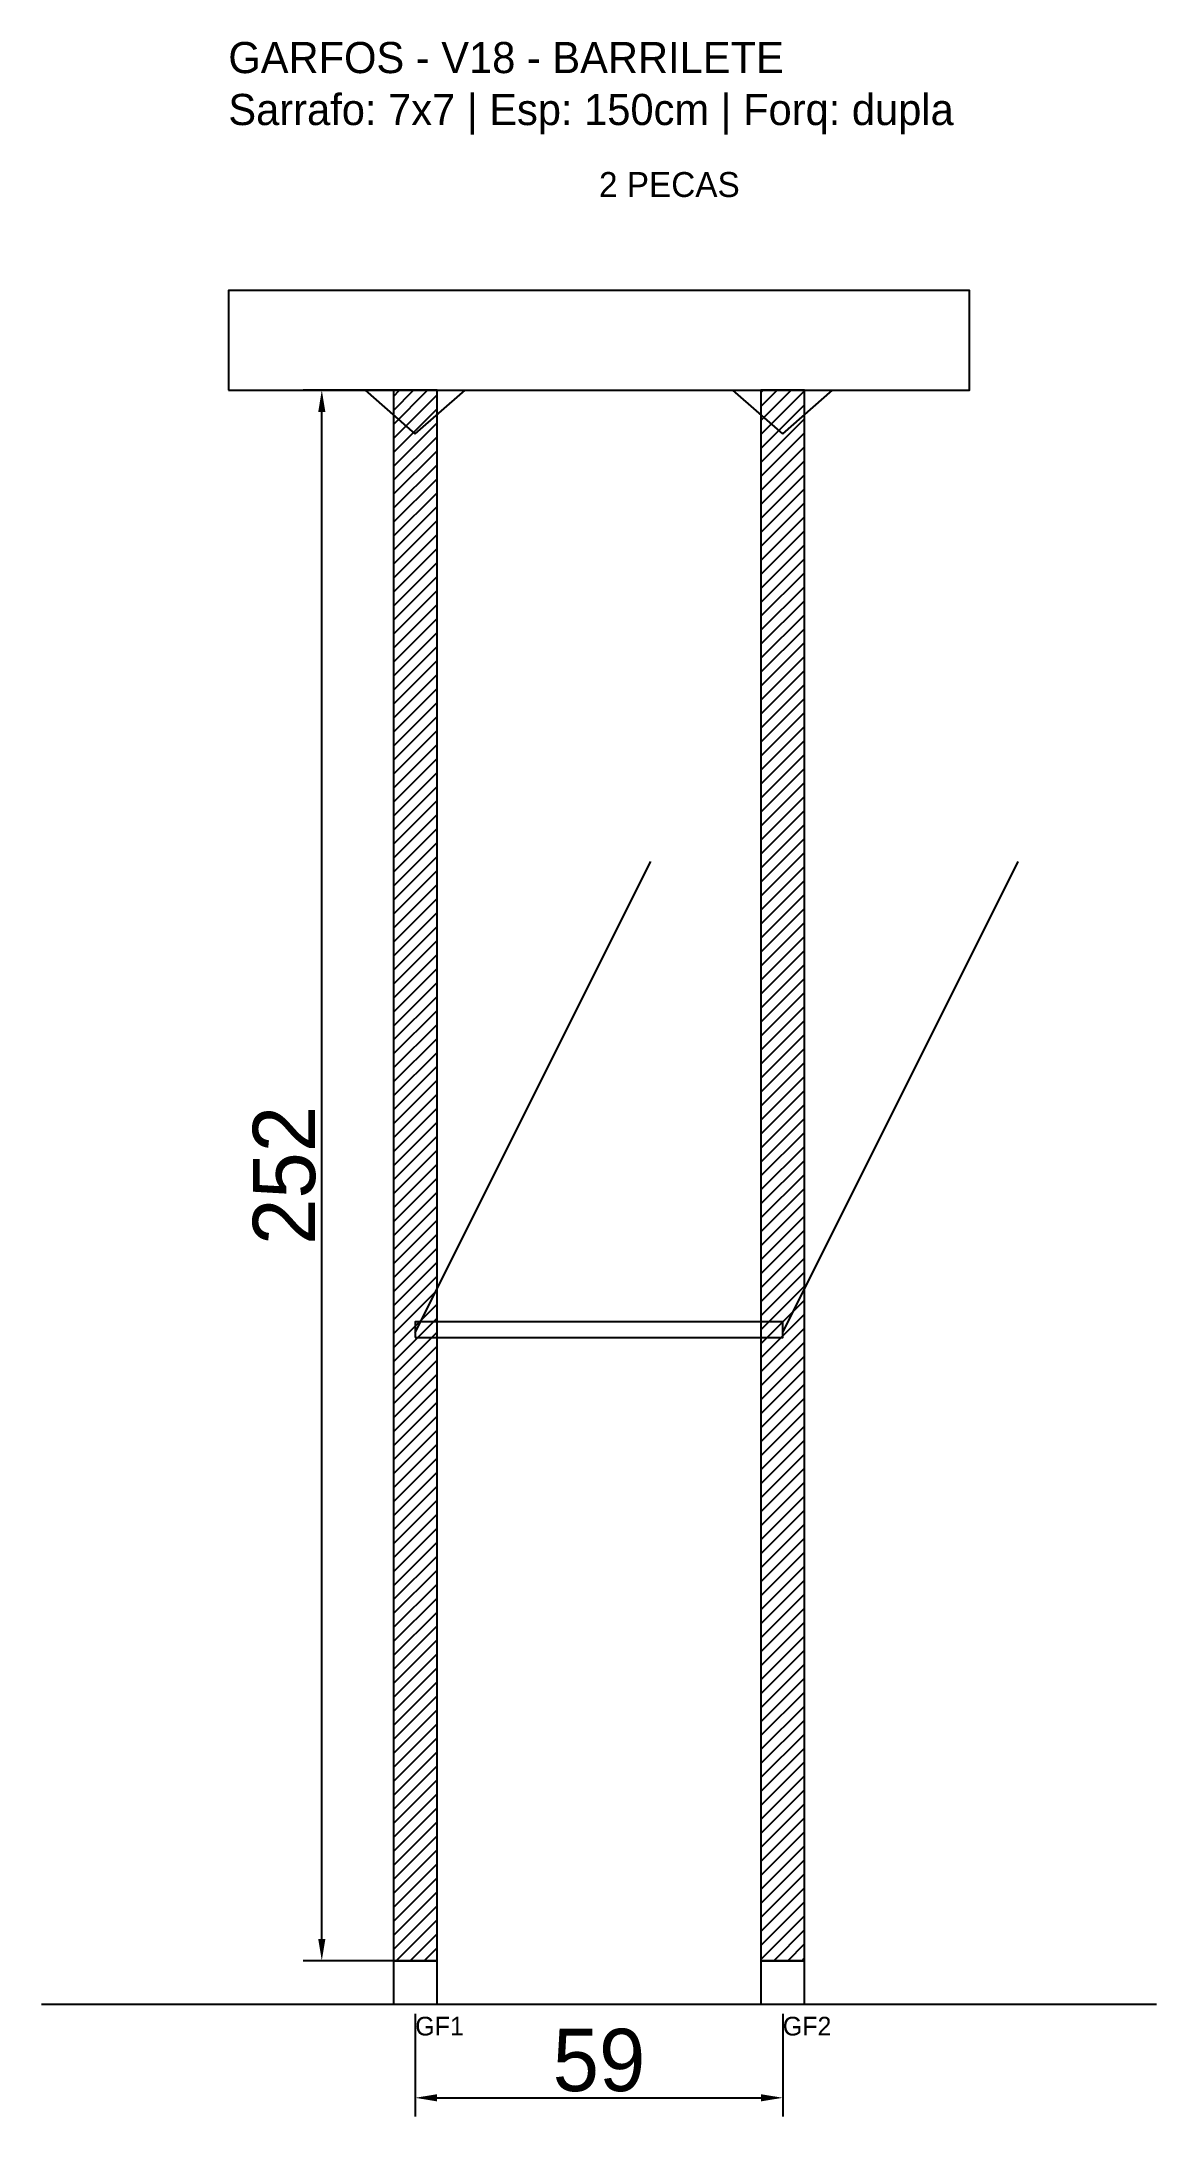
# Model space of a CAD drawing. Header units: metres. Extents: x -30 to 149, y -25 to 308.
import ezdxf

# ---------------------------------------------------------------- set-up
doc = ezdxf.new("R2010")
doc.units = ezdxf.units.M
for name, color, linetype in [('BARRA_ANCORAGEM', 1, 'Continuous'), ('COTA', 241, 'Continuous'), ('GARFOS OK', 3, 'Continuous'), ('NOME DA VIGA', 6, 'Continuous'), ('SARR_7x7', 40, 'Continuous'), ('TIRAS REESCORAMENTO', 252, 'Continuous'), ('VIGAS', 3, 'Continuous')]:
    doc.layers.add(name, color=color, linetype=linetype)
doc.dimstyles.new('EZ DXF', dxfattribs={"dimtxt": 10, "dimasz": 3.5, "dimexe": 3, "dimexo": 1.5, "dimgap": 1, "dimtad": 1, "dimdec": 1, "dimdsep": 46, "dimcen": 2.5, "dimazin": 3, "dimtfac": 1, "dimtmove": 0, "dimatfit": 3})

msp = doc.modelspace()

# ---------------------------------------------------------------- hatches: boundary and pattern name
at = {"layer": 'COTA'}
h = msp.add_hatch(dxfattribs=at)
h.set_pattern_fill('ANSI31', scale=0.5)
h.paths.add_polyline_path([(26.5, 0), (33.5, 0), (33.5, 252), (26.5, 252)])
h = msp.add_hatch(dxfattribs=at)
h.set_pattern_fill('ANSI31', scale=0.5)
h.paths.add_polyline_path([(85.5, 0), (92.5, 0), (92.5, 252), (85.5, 252)])

# ---------------------------------------------------------------- linework, layer by layer
at = {"layer": 'BARRA_ANCORAGEM'}
for p, q in [((30, 100.8), (67.8, 176.4)), ((89, 100.8), (126.8, 176.4))]:
    msp.add_line(p, q, dxfattribs=at)
at = {"layer": 'GARFOS OK'}
for p, q in [((30, 245), (22, 252)), ((22, 252), (38, 252)), ((30, 245), (38, 252)), ((89, 245), (81, 252)), ((81, 252), (97, 252)), ((89, 245), (97, 252))]:
    msp.add_line(p, q, dxfattribs=at)
at = {"layer": 'GARFOS OK', "linetype": 'CONTINUOUS'}
msp.add_line((-30, -7), (149, -7), dxfattribs=at)
at = {"layer": 'GARFOS OK'}
for points in [[(26.5, 0), (33.5, 0), (33.5, 252), (26.5, 252), (26.5, 0)], [(85.5, 0), (92.5, 0), (92.5, 252), (85.5, 252), (85.5, 0)]]:
    msp.add_lwpolyline(points, dxfattribs=at)
at = {"layer": 'SARR_7x7'}
for points in [[(26.5, -7), (33.5, -7), (33.5, 0), (26.5, 0), (26.5, -7)], [(85.5, -7), (92.5, -7), (92.5, 0), (85.5, 0), (85.5, -7)]]:
    msp.add_lwpolyline(points, dxfattribs=at)
at = {"layer": 'TIRAS REESCORAMENTO'}
msp.add_lwpolyline([(30, 100), (89, 100), (89, 102.5), (30, 102.5), (30, 100)], dxfattribs=at)
at = {"layer": 'VIGAS'}
msp.add_lwpolyline([(0, 252), (119, 252), (119, 268), (0, 268), (0, 252)], dxfattribs=at)

# ---------------------------------------------------------------- texts
at = {"layer": 'NOME DA VIGA'}
for s, height, p in [('2 PECAS', 4, (59.5, 283)), ('GF1', 3, (30, -12)), ('GF2', 3, (89, -12))]:
    msp.add_text(s, height=height, dxfattribs=at).set_placement(p)
at = {"layer": 'NOME DA VIGA', "insert": (0, 293), "char_height": 5, "attachment_point": 7}
msp.add_mtext('GARFOS - V18 - BARRILETE\\PSarrafo: 7x7 | Esp: 150cm | Forq: dupla', dxfattribs=at)

# ---------------------------------------------------------------- dimensions: what is measured, and where the dimension line sits
at = {"layer": 'COTA'}
msp.add_linear_dim(base=(15, 0), p1=(30, 0), p2=(30, 252), angle=90, dimstyle='EZ DXF', dxfattribs=at).render()
msp.add_linear_dim(base=(30, -22), p1=(30, -7), p2=(89, -7), dimstyle='EZ DXF', dxfattribs=at).render()

doc.saveas('drawing.dxf')
